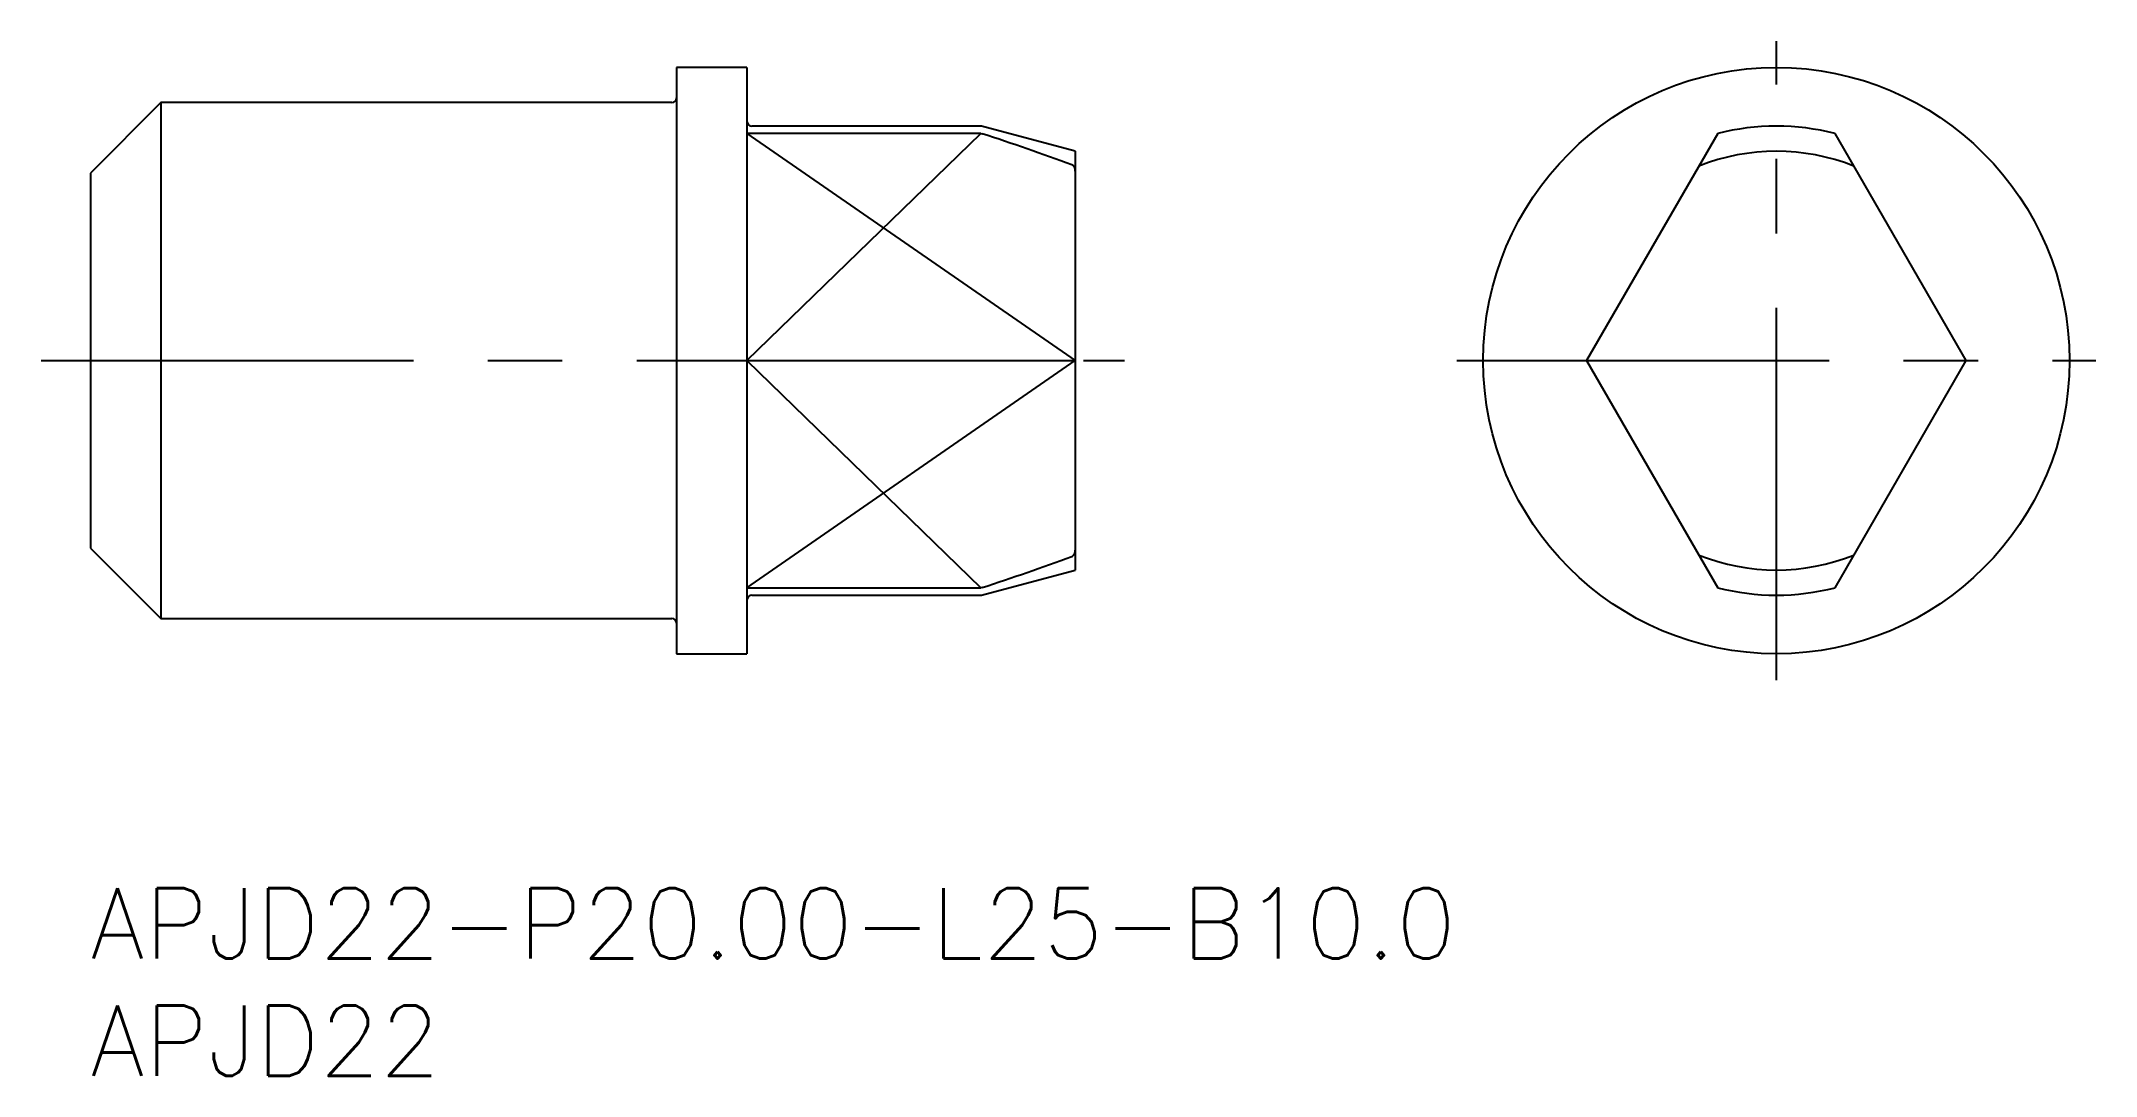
# Model space of a CAD drawing. Extents: x -2.1 to 85.5, y -8 to 36.1.
import ezdxf

# ---------------------------------------------------------------- set-up
doc = ezdxf.new("R2010")
doc.units = 0
doc.header["$LTSCALE"] = 0.5
doc.linetypes.add('CENTER', pattern=[50.8, 31.75, -6.35, 6.35, -6.35])
for name, color, linetype in [('MSM_CENTER', 1, 'CENTER'), ('MSM_CONTINUOUS', 7, 'CONTINUOUS'), ('MSM_NARROW', 5, 'CONTINUOUS'), ('MSM_PART_NUMBER', 7, 'CONTINUOUS')]:
    doc.layers.add(name, color=color, linetype=linetype)
doc.styles.get("Standard").update_dxf_attribs({"font": 'txt.shx', "height": 1, "bigfont": 'bigfont.shx'})

# ---------------------------------------------------------------- blocks, each defined once
blk = doc.blocks.new('*U16')
at = {"layer": 'MSM_PART_NUMBER'}
blk.add_text('APJD22-P20.00-L25-B10.0', height=3, dxfattribs=at).set_placement((0, -3))
blk = doc.blocks.new('*U17')
at = {"layer": 'MSM_PART_NUMBER'}
blk.add_text('APJD22', height=3, dxfattribs=at).set_placement((0, -8))

msp = doc.modelspace()

# ---------------------------------------------------------------- linework, layer by layer
at = {"layer": 'MSM_CENTER'}
for p, q in [((71.895, 8.875), (71.895, 36.125)), ((-2.1, 22.5), (44.1, 22.5)), ((58.27, 22.5), (85.52, 22.5))]:
    msp.add_line(p, q, dxfattribs=at)
at = {"layer": 'MSM_CONTINUOUS'}
for p, q in [((28, 35), (25, 35)), ((25, 35), (25, 10)), ((28, 35), (28, 10)), ((3, 33.5), (0, 30.5)), ((24.8, 33.5), (3, 33.5)), ((3, 33.5), (3, 11.5)), ((38, 32.5), (28.2, 32.5)), ((42, 31.428), (38, 32.5)), ((37.974, 32.182), (28, 32.182)), ((37.974, 32.182), (38.025, 32.174)), ((69.395, 32.182), (63.805, 22.5)), ((79.986, 22.5), (74.395, 32.182)), ((42, 31.428), (42, 13.572)), ((0, 30.5), (0, 14.5)), ((28, 22.5), (42, 22.5)), ((63.805, 22.5), (69.395, 12.818)), ((74.395, 12.818), (79.986, 22.5)), ((0, 14.5), (3, 11.5)), ((38, 12.5), (42, 13.572)), ((28, 12.818), (37.974, 12.818)), ((28.2, 12.5), (38, 12.5)), ((38.025, 12.826), (37.974, 12.818)), ((3, 11.5), (24.8, 11.5)), ((25, 10), (28, 10))]:
    msp.add_line(p, q, dxfattribs=at)
msp.add_circle((71.895, 22.5), 12.5, dxfattribs=at)
for centre, radius, start, end in [((24.8, 33.7), 0.2, 270, 0), ((28.2, 32.7), 0.2, 180, 270), ((71.895, 22.5), 10, 75.52249, 104.47751), ((7.072, -63.53), 100.586, 69.77083, 72.07719), ((41.774, 30.662), 0.205, 28.36361, 67.77912), ((41.633, 30.582), 0.367, 359.45686, 28.88449), ((71.895, 22.5), 8.928, 68.30363, 111.69637), ((7.446, 107.448), 99.441, 287.90953, 290.24245), ((41.773, 14.34), 0.207, 292.44301, 331.88099), ((41.634, 14.418), 0.366, 331.37777, 0.59897), ((71.895, 22.5), 8.928, 248.30363, 291.69637), ((28.2, 12.3), 0.2, 90, 180), ((71.895, 22.5), 10, 255.52249, 284.47751), ((24.8, 11.3), 0.2, 0, 90)]:
    msp.add_arc(centre, radius, start, end, dxfattribs=at)
at = {"layer": 'MSM_NARROW'}
for p, q in [((28, 22.5), (37.974, 32.182)), ((28, 32.182), (42, 22.5)), ((28, 22.5), (37.974, 12.818)), ((28, 12.818), (42, 22.5))]:
    msp.add_line(p, q, dxfattribs=at)

# ---------------------------------------------------------------- block references
at = {"layer": 'MSM_CONTINUOUS'}
for name in ['*U16', '*U17']:
    msp.add_blockref(name, (0, 0), dxfattribs=at)

doc.saveas('drawing.dxf')
